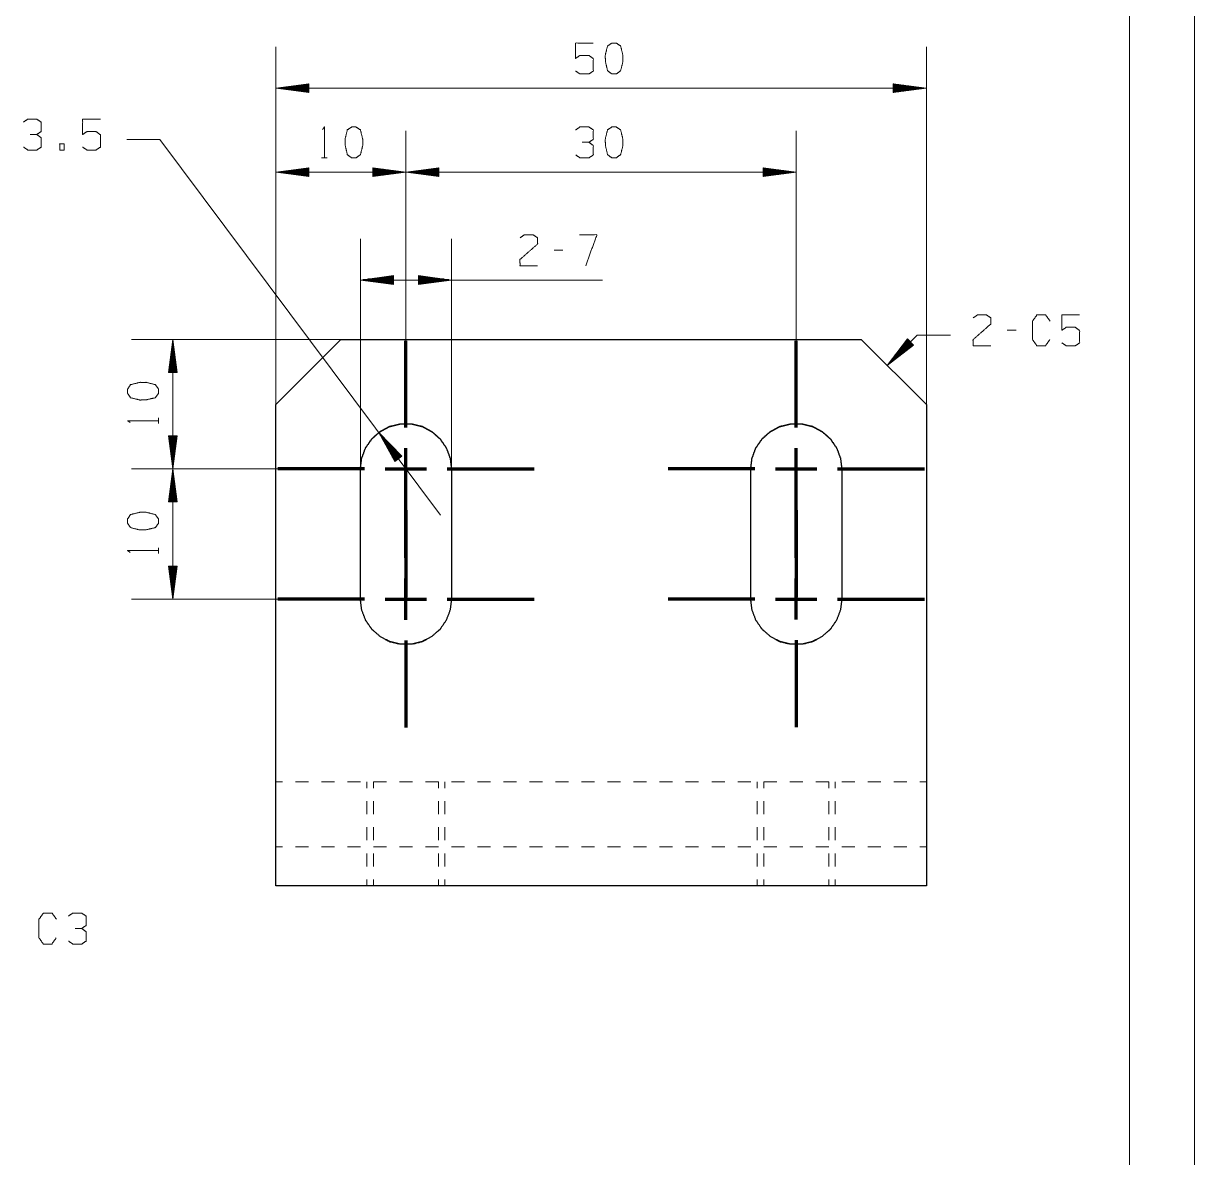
# Model space of a CAD drawing. Header units: millimetres. Extents: x 0 to 210, y 0 to 297.
# Drawn here: x 120 to 210, y 148.5 to 235.7 of the extents above; entities that cross this region are included whole.
import ezdxf

# ---------------------------------------------------------------- set-up
doc = ezdxf.new("R2010")
doc.units = ezdxf.units.MM
doc.layers.add('1', color=7, linetype='Continuous', true_color=0xffffff)

msp = doc.modelspace()

# ---------------------------------------------------------------- linework, layer by layer
at = {"layer": '1', "color": 132, "linetype": 'Continuous', "lineweight": 18}
for p, q in [((210, 0), (210, 297)), ((205, 5), (205, 292))]:
    msp.add_line(p, q, dxfattribs=at)
at = {"layer": '1', "color": 13, "linetype": 'Continuous', "lineweight": 18}
for p, q in [((139.382, 206.384), (139.382, 233.873)), ((189.382, 206.384), (189.382, 233.873)), ((141.922, 231.032), (139.382, 230.698)), ((139.382, 230.698), (141.922, 230.363)), ((189.382, 230.698), (139.382, 230.698)), ((141.922, 230.723), (139.575, 230.723)), ((141.922, 230.672), (139.575, 230.672)), ((141.922, 230.774), (139.961, 230.774)), ((141.922, 230.621), (139.961, 230.621)), ((141.922, 230.825), (140.347, 230.825)), ((141.922, 230.571), (140.347, 230.571)), ((141.922, 230.875), (140.733, 230.875)), ((141.922, 230.52), (140.733, 230.52)), ((141.922, 230.926), (141.119, 230.926)), ((141.922, 230.469), (141.119, 230.469)), ((141.922, 230.977), (141.504, 230.977)), ((141.922, 231.028), (141.89, 231.028)), ((141.922, 231.028), (141.89, 231.028)), ((141.922, 230.363), (141.922, 231.032)), ((186.842, 231.032), (186.842, 230.363)), ((189.382, 230.698), (186.842, 231.032)), ((186.842, 231.028), (186.874, 231.028)), ((186.842, 231.028), (186.874, 231.028)), ((186.842, 230.977), (187.26, 230.977)), ((186.842, 230.926), (187.646, 230.926)), ((186.842, 230.875), (188.032, 230.875)), ((186.842, 230.825), (188.417, 230.825)), ((186.842, 230.774), (188.803, 230.774)), ((186.842, 230.723), (189.189, 230.723)), ((186.842, 230.363), (189.382, 230.698)), ((186.842, 230.672), (189.189, 230.672)), ((186.842, 230.621), (188.803, 230.621)), ((186.842, 230.571), (188.417, 230.571)), ((186.842, 230.52), (188.032, 230.52)), ((186.842, 230.469), (187.646, 230.469)), ((141.922, 230.418), (141.504, 230.418)), ((141.922, 230.367), (141.89, 230.367)), ((141.922, 230.367), (141.89, 230.367)), ((186.842, 230.418), (187.26, 230.418)), ((186.842, 230.367), (186.874, 230.367)), ((186.842, 230.367), (186.874, 230.367)), ((139.382, 206.384), (139.382, 227.422)), ((149.382, 211.283), (149.382, 227.422)), ((149.382, 211.283), (149.382, 227.422)), ((179.382, 211.283), (179.382, 227.422)), ((130.461, 226.753), (127.921, 226.753)), ((130.461, 226.753), (152.038, 197.878)), ((141.922, 224.581), (139.382, 224.247)), ((139.382, 224.247), (141.922, 223.913)), ((149.382, 224.247), (139.382, 224.247)), ((141.922, 224.272), (139.575, 224.272)), ((141.922, 224.222), (139.575, 224.222)), ((141.922, 224.323), (139.961, 224.323)), ((141.922, 224.171), (139.961, 224.171)), ((141.922, 224.374), (140.347, 224.374)), ((141.922, 224.425), (140.733, 224.425)), ((141.922, 224.476), (141.119, 224.476)), ((141.922, 224.526), (141.504, 224.526)), ((141.922, 224.577), (141.89, 224.577)), ((141.922, 224.577), (141.89, 224.577)), ((141.922, 223.913), (141.922, 224.581)), ((146.842, 224.581), (146.842, 223.913)), ((149.382, 224.247), (146.842, 224.581)), ((146.842, 224.577), (146.874, 224.577)), ((146.842, 224.577), (146.874, 224.577)), ((146.842, 224.526), (147.26, 224.526)), ((146.842, 224.476), (147.646, 224.476)), ((146.842, 224.425), (148.032, 224.425)), ((146.842, 224.374), (148.417, 224.374)), ((146.842, 224.323), (148.803, 224.323)), ((146.842, 224.272), (149.189, 224.272)), ((146.842, 223.913), (149.382, 224.247)), ((146.842, 224.222), (149.189, 224.222)), ((146.842, 224.171), (148.803, 224.171)), ((151.922, 224.581), (149.382, 224.247)), ((149.382, 224.247), (151.922, 223.913)), ((149.382, 224.247), (179.382, 224.247)), ((151.922, 224.272), (149.575, 224.272)), ((151.922, 224.222), (149.575, 224.222)), ((151.922, 224.323), (149.961, 224.323)), ((151.922, 224.171), (149.961, 224.171)), ((151.922, 224.374), (150.347, 224.374)), ((151.922, 224.425), (150.733, 224.425)), ((151.922, 224.476), (151.119, 224.476)), ((151.922, 224.526), (151.504, 224.526)), ((151.922, 224.577), (151.89, 224.577)), ((151.922, 224.577), (151.89, 224.577)), ((151.922, 223.913), (151.922, 224.581)), ((176.842, 224.581), (176.842, 223.913)), ((179.382, 224.247), (176.842, 224.581)), ((176.842, 224.577), (176.874, 224.577)), ((176.842, 224.577), (176.874, 224.577)), ((176.842, 224.526), (177.26, 224.526)), ((176.842, 224.476), (177.646, 224.476)), ((176.842, 224.425), (178.032, 224.425)), ((176.842, 224.374), (178.417, 224.374)), ((176.842, 224.323), (178.803, 224.323)), ((176.842, 224.272), (179.189, 224.272)), ((176.842, 223.913), (179.382, 224.247)), ((176.842, 224.222), (179.189, 224.222)), ((176.842, 224.171), (178.803, 224.171)), ((141.922, 224.12), (140.347, 224.12)), ((141.922, 224.069), (140.733, 224.069)), ((141.922, 224.018), (141.119, 224.018)), ((141.922, 223.968), (141.504, 223.968)), ((141.922, 223.917), (141.89, 223.917)), ((141.922, 223.917), (141.89, 223.917)), ((146.842, 224.12), (148.417, 224.12)), ((146.842, 224.069), (148.032, 224.069)), ((146.842, 224.018), (147.646, 224.018)), ((146.842, 223.968), (147.26, 223.968)), ((146.842, 223.917), (146.874, 223.917)), ((146.842, 223.917), (146.874, 223.917)), ((151.922, 224.12), (150.347, 224.12)), ((151.922, 224.069), (150.733, 224.069)), ((151.922, 224.018), (151.119, 224.018)), ((151.922, 223.968), (151.504, 223.968)), ((151.922, 223.917), (151.89, 223.917)), ((151.922, 223.917), (151.89, 223.917)), ((176.842, 224.12), (178.417, 224.12)), ((176.842, 224.069), (178.032, 224.069)), ((176.842, 224.018), (177.646, 224.018)), ((176.842, 223.968), (177.26, 223.968)), ((176.842, 223.917), (176.874, 223.917)), ((176.842, 223.917), (176.874, 223.917)), ((145.882, 201.433), (145.882, 219.128)), ((152.882, 201.433), (152.882, 219.128)), ((148.422, 216.288), (145.882, 215.953)), ((148.422, 216.08), (146.847, 216.08)), ((148.422, 216.131), (147.233, 216.131)), ((148.422, 216.182), (147.619, 216.182)), ((148.422, 216.233), (148.004, 216.233)), ((148.422, 216.284), (148.39, 216.284)), ((148.422, 216.284), (148.39, 216.284)), ((148.422, 215.619), (148.422, 216.288)), ((150.342, 216.288), (150.342, 215.619)), ((152.882, 215.953), (150.342, 216.288)), ((150.342, 216.284), (150.374, 216.284)), ((150.342, 216.284), (150.374, 216.284)), ((150.342, 216.233), (150.76, 216.233)), ((150.342, 216.182), (151.146, 216.182)), ((150.342, 216.131), (151.532, 216.131)), ((150.342, 216.08), (151.917, 216.08)), ((145.882, 215.953), (148.422, 215.619)), ((145.882, 215.953), (164.493, 215.953)), ((148.422, 215.979), (146.075, 215.979)), ((148.422, 215.928), (146.075, 215.928)), ((148.422, 216.03), (146.461, 216.03)), ((148.422, 215.877), (146.461, 215.877)), ((148.422, 215.826), (146.847, 215.826)), ((148.422, 215.776), (147.233, 215.776)), ((148.422, 215.725), (147.619, 215.725)), ((148.422, 215.674), (148.004, 215.674)), ((148.422, 215.623), (148.39, 215.623)), ((148.422, 215.623), (148.39, 215.623)), ((150.342, 216.03), (152.303, 216.03)), ((150.342, 215.979), (152.689, 215.979)), ((150.342, 215.619), (152.882, 215.953)), ((150.342, 215.928), (152.689, 215.928)), ((150.342, 215.877), (152.303, 215.877)), ((150.342, 215.826), (151.917, 215.826)), ((150.342, 215.776), (151.532, 215.776)), ((150.342, 215.725), (151.146, 215.725)), ((150.342, 215.674), (150.76, 215.674)), ((150.342, 215.623), (150.374, 215.623)), ((150.342, 215.623), (150.374, 215.623)), ((188.689, 211.707), (186.374, 209.392)), ((188.689, 211.707), (191.229, 211.707)), ((144.382, 211.384), (128.283, 211.384)), ((131.458, 211.384), (131.123, 208.844)), ((131.382, 208.844), (131.382, 210.805)), ((131.432, 208.844), (131.432, 211.191)), ((131.792, 208.844), (131.458, 211.384)), ((131.458, 201.433), (131.458, 211.384)), ((131.483, 208.844), (131.483, 211.191)), ((131.534, 208.844), (131.534, 210.805)), ((187.934, 211.424), (186.374, 209.392)), ((186.374, 209.392), (188.407, 210.951)), ((188.152, 211.206), (186.493, 209.546)), ((188.188, 211.17), (186.529, 209.51)), ((188.116, 211.242), (186.73, 209.855)), ((188.224, 211.134), (186.837, 209.747)), ((188.08, 211.277), (186.967, 210.163)), ((188.26, 211.098), (187.146, 209.984)), ((188.045, 211.313), (187.204, 210.472)), ((188.009, 211.349), (187.44, 210.781)), ((188.296, 211.062), (187.455, 210.221)), ((187.973, 211.385), (187.677, 211.09)), ((188.332, 211.026), (187.764, 210.458)), ((187.937, 211.421), (187.914, 211.399)), ((187.937, 211.421), (187.914, 211.399)), ((188.407, 210.951), (187.934, 211.424)), ((188.368, 210.99), (188.072, 210.695)), ((188.404, 210.954), (188.381, 210.932)), ((188.404, 210.954), (188.381, 210.932)), ((131.28, 208.844), (131.28, 210.033)), ((131.331, 208.844), (131.331, 210.419)), ((131.585, 208.844), (131.585, 210.419)), ((131.636, 208.844), (131.636, 210.033)), ((131.128, 208.844), (131.128, 208.876)), ((131.128, 208.844), (131.128, 208.876)), ((131.178, 208.844), (131.178, 209.261)), ((131.229, 208.844), (131.229, 209.647)), ((131.686, 208.844), (131.686, 209.647)), ((131.737, 208.844), (131.737, 209.261)), ((131.788, 208.844), (131.788, 208.876)), ((131.788, 208.844), (131.788, 208.876)), ((131.123, 208.844), (131.792, 208.844)), ((131.123, 203.973), (131.458, 201.433)), ((131.792, 203.973), (131.123, 203.973)), ((131.128, 203.973), (131.128, 203.941)), ((131.128, 203.973), (131.128, 203.941)), ((131.178, 203.973), (131.178, 203.555)), ((131.229, 203.973), (131.229, 203.169)), ((131.28, 203.973), (131.28, 202.783)), ((131.331, 203.973), (131.331, 202.398)), ((131.382, 203.973), (131.382, 202.012)), ((131.432, 203.973), (131.432, 201.626)), ((131.458, 201.433), (131.792, 203.973)), ((131.483, 203.973), (131.483, 201.626)), ((131.534, 203.973), (131.534, 202.012)), ((131.585, 203.973), (131.585, 202.398)), ((131.636, 203.973), (131.636, 202.783)), ((131.686, 203.973), (131.686, 203.169)), ((131.737, 203.973), (131.737, 203.555)), ((131.788, 203.973), (131.788, 203.941)), ((131.788, 203.973), (131.788, 203.941)), ((149.075, 202.402), (147.287, 204.237)), ((147.287, 204.237), (148.54, 202.002)), ((148.787, 202.187), (147.382, 204.067)), ((148.828, 202.217), (147.423, 204.097)), ((148.746, 202.156), (147.572, 203.727)), ((148.869, 202.248), (147.695, 203.819)), ((148.909, 202.278), (147.966, 203.54)), ((148.706, 202.126), (147.763, 203.388)), ((148.665, 202.096), (147.953, 203.048)), ((148.624, 202.065), (148.143, 202.709)), ((148.95, 202.308), (148.238, 203.261)), ((148.991, 202.339), (148.51, 202.983)), ((149.031, 202.369), (148.781, 202.704)), ((148.584, 202.035), (148.334, 202.369)), ((148.543, 202.004), (148.524, 202.03)), ((148.543, 202.004), (148.524, 202.03)), ((148.54, 202.002), (149.075, 202.402)), ((149.072, 202.4), (149.053, 202.425)), ((149.072, 202.4), (149.053, 202.425)), ((139.532, 201.433), (128.283, 201.433)), ((139.532, 201.433), (128.283, 201.433)), ((131.458, 201.433), (131.123, 198.893)), ((131.382, 198.893), (131.382, 200.854)), ((131.432, 198.893), (131.432, 201.24)), ((131.792, 198.893), (131.458, 201.433)), ((131.458, 201.433), (131.458, 191.411)), ((131.483, 198.893), (131.483, 201.24)), ((131.534, 198.893), (131.534, 200.854)), ((131.28, 198.893), (131.28, 200.082)), ((131.331, 198.893), (131.331, 200.468)), ((131.585, 198.893), (131.585, 200.468)), ((131.636, 198.893), (131.636, 200.082)), ((131.178, 198.893), (131.178, 199.311)), ((131.229, 198.893), (131.229, 199.697)), ((131.686, 198.893), (131.686, 199.697)), ((131.737, 198.893), (131.737, 199.311)), ((131.123, 198.893), (131.792, 198.893)), ((131.128, 198.893), (131.128, 198.925)), ((131.128, 198.893), (131.128, 198.925)), ((131.788, 198.893), (131.788, 198.925)), ((131.788, 198.893), (131.788, 198.925)), ((131.123, 193.951), (131.458, 191.411)), ((131.792, 193.951), (131.123, 193.951)), ((131.128, 193.951), (131.128, 193.919)), ((131.128, 193.951), (131.128, 193.919)), ((131.178, 193.951), (131.178, 193.533)), ((131.229, 193.951), (131.229, 193.148)), ((131.28, 193.951), (131.28, 192.762)), ((131.331, 193.951), (131.331, 192.376)), ((131.382, 193.951), (131.382, 191.99)), ((131.432, 193.951), (131.432, 191.604)), ((131.458, 191.411), (131.792, 193.951)), ((131.483, 193.951), (131.483, 191.604)), ((131.534, 193.951), (131.534, 191.99)), ((131.585, 193.951), (131.585, 192.376)), ((131.636, 193.951), (131.636, 192.762)), ((131.686, 193.951), (131.686, 193.148)), ((131.737, 193.951), (131.737, 193.533)), ((131.788, 193.951), (131.788, 193.919)), ((131.788, 193.951), (131.788, 193.919)), ((139.532, 191.411), (128.283, 191.411))]:
    msp.add_line(p, q, dxfattribs=at)
at = {"layer": '1', "color": 95, "linetype": 'Continuous', "lineweight": 18}
for p, q in [((142.901, 225.339), (143.325, 225.339)), ((161.442, 218.246), (160.77, 218.246)), ((196.277, 212.094), (195.606, 212.094)), ((130.365, 204.927), (130.365, 205.351)), ((130.365, 194.941), (130.365, 195.365))]:
    msp.add_line(p, q, dxfattribs=at)
at = {"layer": '1', "color": 30, "linetype": 'Continuous', "lineweight": 25}
for p, q in [((144.382, 211.384), (139.382, 206.384)), ((144.382, 211.384), (184.382, 211.384)), ((189.382, 206.384), (184.382, 211.384)), ((139.382, 181.417), (139.382, 206.384)), ((189.382, 206.384), (189.382, 181.417)), ((145.882, 191.433), (145.882, 201.433)), ((152.882, 201.433), (152.882, 191.433)), ((175.882, 191.433), (175.882, 201.433)), ((182.882, 201.433), (182.882, 191.433)), ((189.382, 169.384), (139.382, 169.384))]:
    msp.add_line(p, q, dxfattribs=at)
at = {"layer": '1', "color": 252, "linetype": 'Continuous', "lineweight": 70}
for p, q in [((149.382, 204.608), (149.382, 211.283)), ((179.382, 204.608), (179.382, 211.283)), ((149.382, 199.845), (149.382, 203.02)), ((179.382, 199.845), (179.382, 203.02)), ((146.207, 201.433), (139.532, 201.433)), ((147.795, 201.433), (150.97, 201.433)), ((149.382, 194.586), (149.382, 201.261)), ((152.557, 201.433), (159.232, 201.433)), ((176.207, 201.433), (169.532, 201.433)), ((177.795, 201.433), (180.97, 201.433)), ((179.382, 194.608), (179.382, 201.283)), ((182.557, 201.433), (189.232, 201.433)), ((149.382, 198.258), (149.382, 191.583)), ((179.382, 198.258), (179.382, 191.583)), ((149.382, 189.824), (149.382, 192.999)), ((179.382, 189.846), (179.382, 193.021)), ((146.207, 191.411), (139.532, 191.411)), ((147.795, 191.411), (150.97, 191.411)), ((152.557, 191.411), (159.232, 191.411)), ((176.207, 191.433), (169.532, 191.433)), ((177.795, 191.433), (180.97, 191.433)), ((182.557, 191.433), (189.232, 191.433)), ((149.382, 188.236), (149.382, 181.561)), ((179.382, 188.258), (179.382, 181.583))]:
    msp.add_line(p, q, dxfattribs=at)
at = {"layer": '1', "color": 43, "linetype": 'Continuous', "lineweight": 18}
for p, q in [((145.882, 191.428), (145.882, 191.433)), ((145.882, 191.411), (145.882, 191.417)), ((145.948, 190.867), (145.882, 191.411)), ((152.882, 191.411), (152.816, 190.867)), ((152.882, 191.428), (152.882, 191.433)), ((152.882, 191.411), (152.882, 191.417)), ((175.882, 191.428), (175.882, 191.433)), ((175.882, 191.411), (175.882, 191.417)), ((175.948, 190.867), (175.882, 191.411)), ((182.882, 191.411), (182.816, 190.867)), ((182.882, 191.428), (182.882, 191.433)), ((182.882, 191.411), (182.882, 191.417)), ((139.382, 177.384), (139.882, 177.384)), ((140.882, 177.384), (141.882, 177.384)), ((142.882, 177.384), (143.882, 177.384)), ((144.882, 177.384), (145.882, 177.384)), ((146.382, 177.384), (146.382, 176.884)), ((146.882, 177.384), (146.882, 176.884)), ((146.882, 177.384), (147.882, 177.384)), ((148.882, 177.384), (149.882, 177.384)), ((150.882, 177.384), (151.882, 177.384)), ((151.882, 176.884), (151.882, 177.384)), ((152.382, 177.384), (152.382, 176.884)), ((152.882, 177.384), (153.882, 177.384)), ((154.882, 177.384), (155.882, 177.384)), ((156.882, 177.384), (157.882, 177.384)), ((158.882, 177.384), (159.882, 177.384)), ((160.882, 177.384), (161.882, 177.384)), ((162.882, 177.384), (163.882, 177.384)), ((164.882, 177.384), (165.882, 177.384)), ((166.882, 177.384), (167.882, 177.384)), ((168.882, 177.384), (169.882, 177.384)), ((170.882, 177.384), (171.882, 177.384)), ((172.882, 177.384), (173.882, 177.384)), ((174.882, 177.384), (175.882, 177.384)), ((176.382, 177.384), (176.382, 176.884)), ((176.882, 177.384), (176.882, 176.884)), ((176.882, 177.384), (177.882, 177.384)), ((178.882, 177.384), (179.882, 177.384)), ((180.882, 177.384), (181.882, 177.384)), ((181.882, 176.884), (181.882, 177.384)), ((182.382, 177.384), (182.382, 176.884)), ((182.882, 177.384), (183.882, 177.384)), ((184.882, 177.384), (185.882, 177.384)), ((186.882, 177.384), (187.882, 177.384)), ((188.882, 177.384), (189.382, 177.384)), ((146.382, 175.884), (146.382, 174.884)), ((146.882, 175.884), (146.882, 174.884)), ((151.882, 174.884), (151.882, 175.884)), ((152.382, 175.884), (152.382, 174.884)), ((176.382, 175.884), (176.382, 174.884)), ((176.882, 175.884), (176.882, 174.884)), ((181.882, 174.884), (181.882, 175.884)), ((182.382, 175.884), (182.382, 174.884)), ((146.382, 173.884), (146.382, 172.884)), ((146.882, 173.884), (146.882, 172.884)), ((151.882, 172.884), (151.882, 173.884)), ((152.382, 173.884), (152.382, 172.884)), ((176.382, 173.884), (176.382, 172.884)), ((176.882, 173.884), (176.882, 172.884)), ((181.882, 172.884), (181.882, 173.884)), ((182.382, 173.884), (182.382, 172.884)), ((139.882, 172.384), (139.382, 172.384)), ((141.882, 172.384), (140.882, 172.384)), ((143.882, 172.384), (142.882, 172.384)), ((145.882, 172.384), (144.882, 172.384)), ((147.882, 172.384), (146.882, 172.384)), ((149.882, 172.384), (148.882, 172.384)), ((151.882, 172.384), (150.882, 172.384)), ((153.882, 172.384), (152.882, 172.384)), ((155.882, 172.384), (154.882, 172.384)), ((157.882, 172.384), (156.882, 172.384)), ((159.882, 172.384), (158.882, 172.384)), ((161.882, 172.384), (160.882, 172.384)), ((163.882, 172.384), (162.882, 172.384)), ((165.882, 172.384), (164.882, 172.384)), ((167.882, 172.384), (166.882, 172.384)), ((169.882, 172.384), (168.882, 172.384)), ((171.882, 172.384), (170.882, 172.384)), ((173.882, 172.384), (172.882, 172.384)), ((175.882, 172.384), (174.882, 172.384)), ((177.882, 172.384), (176.882, 172.384)), ((179.882, 172.384), (178.882, 172.384)), ((181.882, 172.384), (180.882, 172.384)), ((183.882, 172.384), (182.882, 172.384)), ((185.882, 172.384), (184.882, 172.384)), ((187.882, 172.384), (186.882, 172.384)), ((189.382, 172.384), (188.882, 172.384)), ((146.382, 171.884), (146.382, 170.884)), ((146.882, 171.884), (146.882, 170.884)), ((151.882, 170.884), (151.882, 171.884)), ((152.382, 171.884), (152.382, 170.884)), ((176.382, 171.884), (176.382, 170.884)), ((176.882, 171.884), (176.882, 170.884)), ((181.882, 170.884), (181.882, 171.884)), ((182.382, 171.884), (182.382, 170.884)), ((146.382, 169.884), (146.382, 169.384)), ((146.882, 169.884), (146.882, 169.384)), ((151.882, 169.384), (151.882, 169.884)), ((152.382, 169.884), (152.382, 169.384)), ((176.382, 169.884), (176.382, 169.384)), ((176.882, 169.884), (176.882, 169.384)), ((181.882, 169.384), (181.882, 169.884)), ((182.382, 169.884), (182.382, 169.384))]:
    msp.add_line(p, q, dxfattribs=at)
at = {"layer": '1', "color": 95, "linetype": 'Continuous', "lineweight": 18}
for points, knots in [([(162.424, 232.015), (162.759, 231.79), (163.449, 231.79), (163.784, 232.015), (163.784, 232.965), (163.449, 233.215), (162.759, 233.215), (162.424, 232.99), (162.424, 234.165), (163.784, 234.165)], [0, 0, 0.062228, 0.168343, 0.230571, 0.376815, 0.441266, 0.547381, 0.609609, 0.79049, 1, 1]), ([(165.548, 231.79), (165.884, 232.04), (166.061, 232.74), (166.061, 233.215), (165.884, 233.94), (165.548, 234.165), (165.213, 234.165), (164.877, 233.94), (164.7, 233.215), (164.718, 232.74), (164.877, 232.04), (165.213, 231.79), (165.548, 231.79)], [0, 0, 0.067527, 0.18397, 0.260584, 0.380943, 0.446141, 0.500306, 0.565504, 0.685863, 0.76253, 0.878309, 0.945835, 1, 1]), ([(121.006, 227.141), (121.341, 227.366), (121.341, 228.091), (121.006, 228.316), (120.316, 228.316), (119.98, 228.091)], [0, 0, 0.153875, 0.429853, 0.583728, 0.846125, 1, 1]), ([(124.533, 226.166), (124.869, 225.941), (125.558, 225.941), (125.894, 226.166), (125.894, 227.116), (125.558, 227.366), (124.869, 227.366), (124.533, 227.141), (124.533, 228.316), (125.894, 228.316)], [0, 0, 0.062228, 0.168344, 0.230572, 0.376816, 0.441265, 0.54738, 0.609608, 0.79049, 1, 1]), ([(142.971, 227.514), (143.113, 227.715), (143.113, 225.339)], [0, 0, 0.093491, 1, 1]), ([(119.998, 226.166), (120.316, 225.941), (121.006, 225.941), (121.341, 226.166), (121.341, 226.891), (121.006, 227.141), (120.493, 227.141)], [0, 0, 0.124121, 0.343689, 0.472448, 0.70338, 0.836733, 1, 1]), ([(145.548, 225.339), (145.884, 225.59), (146.061, 226.289), (146.061, 226.765), (145.884, 227.49), (145.548, 227.715), (145.213, 227.715), (144.877, 227.49), (144.7, 226.765), (144.718, 226.289), (144.877, 225.59), (145.213, 225.339), (145.548, 225.339)], [0, 0, 0.067527, 0.18397, 0.260584, 0.380943, 0.446141, 0.500306, 0.565504, 0.685863, 0.76253, 0.878309, 0.945835, 1, 1]), ([(163.449, 226.54), (163.784, 226.765), (163.784, 227.49), (163.449, 227.715), (162.759, 227.715), (162.424, 227.49)], [0, 0, 0.153875, 0.429853, 0.583728, 0.846125, 1, 1]), ([(165.548, 225.339), (165.884, 225.59), (166.061, 226.289), (166.061, 226.765), (165.884, 227.49), (165.548, 227.715), (165.213, 227.715), (164.877, 227.49), (164.7, 226.765), (164.718, 226.289), (164.877, 225.59), (165.213, 225.339), (165.548, 225.339)], [0, 0, 0.067527, 0.18397, 0.260584, 0.380943, 0.446141, 0.500306, 0.565504, 0.685863, 0.76253, 0.878309, 0.945835, 1, 1]), ([(122.769, 225.941), (123.105, 225.941), (123.105, 226.416), (122.769, 226.416), (122.769, 225.941)], [0, 0, 0.207091, 0.5, 0.707091, 1, 1]), ([(162.441, 225.564), (162.759, 225.339), (163.449, 225.339), (163.784, 225.564), (163.784, 226.289), (163.449, 226.54), (162.936, 226.54)], [0, 0, 0.124121, 0.343688, 0.472446, 0.703377, 0.836734, 1, 1]), ([(158.158, 219.196), (158.476, 219.421), (159.165, 219.421), (159.501, 219.196), (159.501, 218.721), (158.14, 217.521), (158.158, 217.046), (159.501, 217.046)], [0, 0, 0.069692, 0.192977, 0.265273, 0.350228, 0.674739, 0.759753, 1, 1]), ([(163.206, 217.046), (164.054, 219.421), (162.711, 219.421)], [0, 0, 0.652472, 1, 1]), ([(192.994, 213.044), (193.312, 213.269), (194.001, 213.269), (194.337, 213.044), (194.337, 212.569), (192.976, 211.369), (192.994, 210.894), (194.337, 210.894)], [0, 0, 0.069691, 0.192976, 0.265274, 0.350225, 0.674742, 0.759752, 1, 1]), ([(198.872, 211.369), (198.536, 210.894), (197.882, 210.894), (197.546, 211.369), (197.546, 212.794), (197.882, 213.269), (198.554, 213.269), (198.89, 212.794)], [0, 0, 0.114568, 0.243367, 0.357933, 0.638585, 0.753151, 0.885434, 1, 1]), ([(199.805, 211.119), (200.141, 210.894), (200.83, 210.894), (201.166, 211.119), (201.166, 212.069), (200.83, 212.319), (200.141, 212.319), (199.805, 212.094), (199.805, 213.269), (201.166, 213.269)], [0, 0, 0.062229, 0.168345, 0.230572, 0.376816, 0.441264, 0.547379, 0.609608, 0.79049, 1, 1]), ([(130.365, 207.575), (130.115, 207.91), (129.415, 208.087), (128.94, 208.087), (128.215, 207.91), (127.99, 207.575), (127.99, 207.239), (128.215, 206.903), (128.94, 206.726), (129.415, 206.744), (130.115, 206.903), (130.365, 207.239), (130.365, 207.575)], [0, 0, 0.067527, 0.183972, 0.260586, 0.380945, 0.446144, 0.500307, 0.565506, 0.685864, 0.762531, 0.87831, 0.945837, 1, 1]), ([(128.19, 204.998), (127.99, 205.139), (130.365, 205.139)], [0, 0, 0.093493, 1, 1]), ([(130.365, 197.588), (130.115, 197.924), (129.415, 198.101), (128.94, 198.101), (128.215, 197.924), (127.99, 197.588), (127.99, 197.252), (128.215, 196.917), (128.94, 196.74), (129.415, 196.758), (130.115, 196.917), (130.365, 197.252), (130.365, 197.588)], [0, 0, 0.067524, 0.18397, 0.260584, 0.380943, 0.44614, 0.500306, 0.565502, 0.685862, 0.762529, 0.878309, 0.945834, 1, 1]), ([(128.19, 195.011), (127.99, 195.153), (130.365, 195.153)], [0, 0, 0.093493, 1, 1]), ([(122.502, 165.388), (122.166, 164.913), (121.512, 164.913), (121.176, 165.388), (121.176, 166.813), (121.512, 167.288), (122.184, 167.288), (122.519, 166.813)], [0, 0, 0.114568, 0.243366, 0.357935, 0.638585, 0.753153, 0.885432, 1, 1]), ([(124.46, 166.113), (124.796, 166.338), (124.796, 167.063), (124.46, 167.288), (123.771, 167.288), (123.435, 167.063)], [0, 0, 0.153877, 0.429854, 0.583729, 0.846126, 1, 1]), ([(123.453, 165.138), (123.771, 164.913), (124.46, 164.913), (124.796, 165.138), (124.796, 165.863), (124.46, 166.113), (123.948, 166.113)], [0, 0, 0.124121, 0.343688, 0.472447, 0.703378, 0.836733, 1, 1])]:
    msp.add_open_spline(points, degree=1, knots=knots, dxfattribs=at)
at = {"layer": '1', "color": 30, "linetype": 'Continuous', "lineweight": 25}
for points, knots in [([(145.882, 201.433), (145.984, 202.271), (146.283, 203.06), (146.762, 203.754), (147.394, 204.313), (148.141, 204.706), (148.96, 204.907), (149.804, 204.907), (150.623, 204.706), (151.37, 204.313), (152.002, 203.754), (152.481, 203.06), (152.78, 202.271), (152.882, 201.433)], [0, 0, 0.076922, 0.153846, 0.230768, 0.307692, 0.384615, 0.461538, 0.538461, 0.615385, 0.692308, 0.769231, 0.846154, 0.923078, 1, 1]), ([(145.882, 201.411), (145.984, 202.249), (146.283, 203.038), (146.762, 203.732), (147.394, 204.292), (148.141, 204.684), (148.96, 204.886), (149.804, 204.886), (150.623, 204.684), (151.37, 204.292), (152.002, 203.732), (152.481, 203.038), (152.78, 202.249), (152.882, 201.411)], [0, 0, 0.076924, 0.153846, 0.23077, 0.307693, 0.384616, 0.461539, 0.538462, 0.615385, 0.692309, 0.769232, 0.846154, 0.923078, 1, 1]), ([(175.882, 201.433), (175.984, 202.271), (176.283, 203.06), (176.762, 203.754), (177.394, 204.313), (178.141, 204.706), (178.96, 204.907), (179.804, 204.907), (180.623, 204.706), (181.37, 204.313), (182.002, 203.754), (182.481, 203.06), (182.78, 202.271), (182.882, 201.433)], [0, 0, 0.076922, 0.153846, 0.230768, 0.307692, 0.384615, 0.461539, 0.538462, 0.615385, 0.692308, 0.769231, 0.846154, 0.923078, 1, 1]), ([(175.882, 201.411), (175.984, 202.249), (176.283, 203.038), (176.762, 203.732), (177.394, 204.292), (178.141, 204.684), (178.96, 204.886), (179.804, 204.886), (180.623, 204.684), (181.37, 204.292), (182.002, 203.732), (182.481, 203.038), (182.78, 202.249), (182.882, 201.411)], [0, 0, 0.076924, 0.153846, 0.230769, 0.307693, 0.384616, 0.461539, 0.538462, 0.615385, 0.692308, 0.76923, 0.846154, 0.923076, 1, 1]), ([(152.882, 191.433), (152.78, 190.595), (152.481, 189.806), (152.002, 189.112), (151.37, 188.553), (150.623, 188.16), (149.804, 187.959), (148.96, 187.959), (148.141, 188.16), (147.394, 188.553), (146.762, 189.112), (146.283, 189.806), (145.984, 190.595), (145.882, 191.433)], [0, 0, 0.076922, 0.153846, 0.230769, 0.307691, 0.384615, 0.461539, 0.538462, 0.615385, 0.692309, 0.769232, 0.846154, 0.923078, 1, 1]), ([(182.882, 191.433), (182.78, 190.595), (182.481, 189.806), (182.002, 189.112), (181.37, 188.553), (180.623, 188.16), (179.804, 187.959), (178.96, 187.959), (178.141, 188.16), (177.394, 188.553), (176.762, 189.112), (176.283, 189.806), (175.984, 190.595), (175.882, 191.433)], [0, 0, 0.076922, 0.153846, 0.230769, 0.307691, 0.384615, 0.461538, 0.538461, 0.615384, 0.692308, 0.769232, 0.846154, 0.923078, 1, 1]), ([(139.382, 169.384), (139.382, 169.794), (139.382, 170.997), (139.382, 172.91), (139.382, 175.403), (139.382, 176.814), (139.382, 179.847), (139.382, 181.417)], [0, 0, 0.034099, 0.134064, 0.293059, 0.500212, 0.617524, 0.869581, 1, 1]), ([(189.382, 181.417), (189.382, 178.304), (189.382, 175.403), (189.382, 172.91), (189.382, 170.997), (189.382, 170.3), (189.382, 169.487), (189.382, 169.384)], [0, 0, 0.258645, 0.499788, 0.706941, 0.865936, 0.923826, 0.991438, 1, 1])]:
    msp.add_open_spline(points, degree=1, knots=knots, dxfattribs=at)
at = {"layer": '1', "color": 43, "linetype": 'Continuous', "lineweight": 18}
for points, knots in [([(146.92, 188.95), (146.762, 189.09), (146.283, 189.785), (146.268, 189.824)], [0, 0, 0.192308, 0.961546, 1, 1]), ([(152.496, 189.824), (152.481, 189.785), (152.002, 189.09), (151.844, 188.95)], [0, 0, 0.038457, 0.807692, 1, 1]), ([(176.92, 188.95), (176.762, 189.09), (176.283, 189.785), (176.268, 189.824)], [0, 0, 0.192315, 0.961549, 1, 1]), ([(182.496, 189.824), (182.481, 189.785), (182.002, 189.09), (181.844, 188.95)], [0, 0, 0.038458, 0.807698, 1, 1]), ([(148.837, 187.967), (148.141, 188.139), (147.805, 188.315)], [0, 0, 0.65385, 1, 1]), ([(150.959, 188.315), (150.623, 188.139), (149.927, 187.967)], [0, 0, 0.346147, 1, 1]), ([(178.837, 187.967), (178.141, 188.139), (177.805, 188.315)], [0, 0, 0.653844, 1, 1]), ([(180.959, 188.315), (180.623, 188.139), (179.927, 187.967)], [0, 0, 0.346145, 1, 1])]:
    msp.add_open_spline(points, degree=1, knots=knots, dxfattribs=at)

doc.saveas('drawing.dxf')
